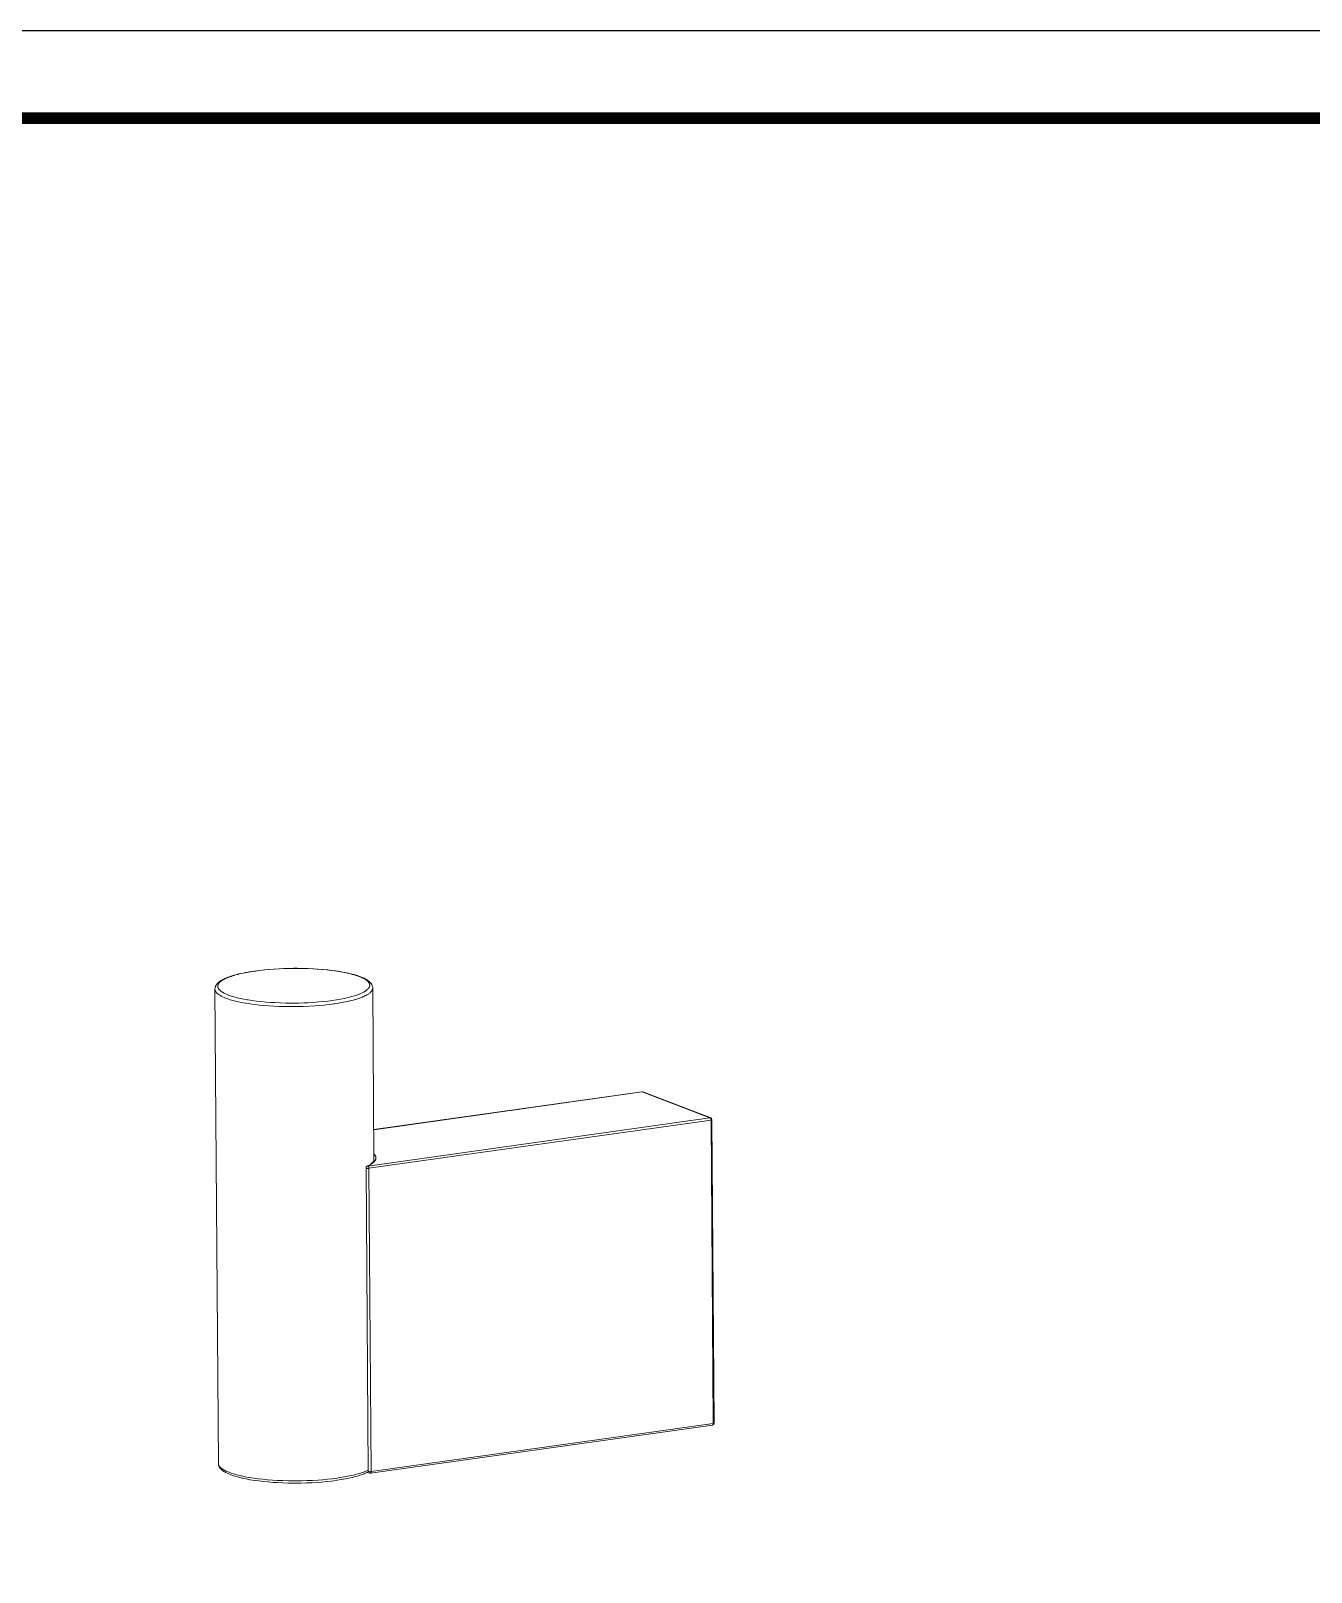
# Model space of a CAD drawing. Extents: x 16296680745 to 16296681266, y -37409618505 to -37409618123.
# Drawn here: x 16296681006.1 to 16296681135.9, y -37409618279.5 to -37409618123.2 of the extents above; entities that cross this region are included whole.
import ezdxf

# ---------------------------------------------------------------- set-up
doc = ezdxf.new("R2010")
doc.units = 0
doc.header["$LTSCALE"] = 10
doc.header["$MEASUREMENT"] = 0
doc.layers.get('0').update_dxf_attribs({"linetype": 'CONTINUOUS'})
doc.layers.add('02___PRT_ALL_AXES', color=7, linetype='CONTINUOUS')

msp = doc.modelspace()

# ---------------------------------------------------------------- linework, layer by layer
at = {"ltscale": 0.5}
msp.add_lwpolyline([(16296680744.90181, -37409618504.787277), (16296681265.701811, -37409618504.787277), (16296681265.701811, -37409618123.187286), (16296680744.90181, -37409618123.187286)], close=True, dxfattribs=at)
at = {"color": 5, "linetype": 'ByBlock', "lineweight": 200, "const_width": 1.2}
msp.add_lwpolyline([(16296680753.27636, -37409618488.44751), (16296681257.27636, -37409618488.44751), (16296681257.27636, -37409618132.047501), (16296680753.27636, -37409618132.047501)], close=True, dxfattribs=at)
at = {"color": 7, "lineweight": 5}
for points in [[(16296681024.72316, -37409618220.389297), (16296681024.724581, -37409618220.339447), (16296681024.729549, -37409618220.289284), (16296681024.7381, -37409618220.239243), (16296681024.74848, -37409618220.195793), (16296681024.763479, -37409618220.147301), (16296681024.78224, -37409618220.098579), (16296681024.804779, -37409618220.049782), (16296681024.820459, -37409618220.019943), (16296681024.849159, -37409618219.971413), (16296681024.881889, -37409618219.922943), (16296681024.918791, -37409618219.874519), (16296681024.93008, -37409618219.860764), (16296681024.972561, -37409618219.812424), (16296681025.01965, -37409618219.764137), (16296681025.070959, -37409618219.716377), (16296681025.12858, -37409618219.667473), (16296681025.191059, -37409618219.619003), (16296681025.25898, -37409618219.570702), (16296681025.33313, -37409618219.522209), (16296681025.414671, -37409618219.472992), (16296681025.433901, -37409618219.461899), (16296681025.527069, -37409618219.41066), (16296681025.62616, -37409618219.3601), (16296681025.73218, -37409618219.309914), (16296681025.846581, -37409618219.259567), (16296681025.904989, -37409618219.235168), (16296681026.03619, -37409618219.183128), (16296681026.174749, -37409618219.13195), (16296681026.321911, -37409618219.081261), (16296681026.47949, -37409618219.03064), (16296681026.65362, -37409618218.97847), (16296681026.83308, -37409618218.92836), (16296681027.02248, -37409618218.879097), (16296681027.161079, -37409618218.845154), (16296681027.37254, -37409618218.796379), (16296681027.59288, -37409618218.749153), (16296681027.82346, -37409618218.703293), (16296681027.93173, -37409618218.682899), (16296681028.18059, -37409618218.638649), (16296681028.43828, -37409618218.596382), (16296681028.70599, -37409618218.556038), (16296681028.782471, -37409618218.545143)], [(16296681028.783501, -37409618218.555634), (16296681028.76878, -37409618218.557739), (16296681028.342319, -37409618218.623238), (16296681027.944639, -37409618218.69313), (16296681027.570271, -37409618218.767891), (16296681027.35833, -37409618218.814568), (16296681027.035049, -37409618218.892853), (16296681026.82865, -37409618218.948021), (16296681026.554371, -37409618219.028831), (16296681026.356449, -37409618219.093491), (16296681026.13282, -37409618219.174507), (16296681025.94935, -37409618219.248909), (16296681025.774521, -37409618219.328506), (16296681025.75705, -37409618219.337021), (16296681025.61109, -37409618219.413132), (16296681025.482821, -37409618219.489311), (16296681025.44738, -37409618219.512329), (16296681025.346781, -37409618219.583946), (16296681025.26059, -37409618219.655403), (16296681025.220091, -37409618219.693588), (16296681025.15913, -37409618219.759644), (16296681025.109949, -37409618219.825188), (16296681025.08, -37409618219.874641), (16296681025.051069, -37409618219.936722), (16296681025.03233, -37409618219.997032), (16296681025.02264, -37409618220.059647), (16296681025.021629, -37409618220.107567), (16296681025.028481, -37409618220.169289), (16296681025.044479, -37409618220.229149), (16296681025.07053, -37409618220.290749), (16296681025.098431, -37409618220.340317), (16296681025.14382, -37409618220.404289), (16296681025.20075, -37409618220.468727), (16296681025.24151, -37409618220.508438), (16296681025.32336, -37409618220.578049), (16296681025.419189, -37409618220.647598), (16296681025.456381, -37409618220.672081), (16296681025.579611, -37409618220.745934), (16296681025.72006, -37409618220.819489), (16296681025.740919, -37409618220.829651), (16296681025.91016, -37409618220.906433), (16296681026.092449, -37409618220.979637), (16296681026.310699, -37409618221.057579), (16296681026.50757, -37409618221.120628), (16296681026.77512, -37409618221.197487), (16296681026.982321, -37409618221.251221), (16296681027.30372, -37409618221.326393), (16296681027.64735, -37409618221.397163), (16296681028.019119, -37409618221.464302), (16296681028.091881, -37409618221.47644), (16296681028.510151, -37409618221.540611), (16296681028.94945, -37409618221.598503), (16296681029.378679, -37409618221.646652), (16296681029.87162, -37409618221.692787), (16296681030.38188, -37409618221.731056), (16296681030.793461, -37409618221.755348), (16296681031.340349, -37409618221.779114), (16296681031.895969, -37409618221.793709), (16296681032.282, -37409618221.798347), (16296681032.655251, -37409618221.798622), (16296681033.22257, -37409618221.791107), (16296681033.787399, -37409618221.774033), (16296681034.182739, -37409618221.75634), (16296681034.7236, -37409618221.724121), (16296681035.251869, -37409618221.683342), (16296681035.672661, -37409618221.643898), (16296681036.15596, -37409618221.590263), (16296681036.61952, -37409618221.529709)], [(16296681028.782471, -37409618218.545143), (16296681029.253071, -37409618218.48362), (16296681029.741199, -37409618218.429413), (16296681030.24909, -37409618218.382584), (16296681030.6721, -37409618218.35038), (16296681031.223551, -37409618218.317093), (16296681031.78216, -37409618218.293007), (16296681032.34803, -37409618218.278229), (16296681032.701071, -37409618218.273819), (16296681033.05262, -37409618218.273041), (16296681033.619129, -37409618218.279457), (16296681034.178711, -37409618218.295311), (16296681034.73148, -37409618218.32048), (16296681035.157339, -37409618218.346527), (16296681035.665751, -37409618218.385872), (16296681036.1542, -37409618218.432808), (16296681036.625059, -37409618218.487297), (16296681037.068979, -37409618218.547768), (16296681037.480221, -37409618218.61277), (16296681037.528601, -37409618218.62104), (16296681037.90416, -37409618218.690239), (16296681038.255341, -37409618218.763901), (16296681038.348061, -37409618218.784973), (16296681038.65534, -37409618218.86039), (16296681038.938551, -37409618218.938782), (16296681039.06123, -37409618218.975838), (16296681039.301161, -37409618219.054817), (16296681039.520849, -37409618219.136177), (16296681039.670111, -37409618219.197533), (16296681039.841789, -37409618219.276039), (16296681039.99658, -37409618219.356216), (16296681040.027821, -37409618219.373703), (16296681040.15518, -37409618219.450706), (16296681040.26639, -37409618219.527733), (16296681040.36434, -37409618219.606033), (16296681040.43552, -37409618219.671402), (16296681040.50775, -37409618219.748451), (16296681040.569691, -37409618219.827583), (16296681040.61977, -37409618219.906013), (16296681040.62923, -37409618219.923027), (16296681040.66691, -37409618220.002159), (16296681040.69453, -37409618220.081047), (16296681040.702351, -37409618220.110527), (16296681040.717381, -37409618220.19265), (16296681040.722759, -37409618220.274689)], [(16296681028.82222, -37409618218.550133), (16296681028.81061, -37409618218.551773), (16296681028.798981, -37409618218.553413), (16296681028.78738, -37409618218.555061)], [(16296681036.61952, -37409618221.529709), (16296681037.05505, -37409618221.463814), (16296681037.458361, -37409618221.393837), (16296681037.84001, -37409618221.318588), (16296681037.95351, -37409618221.29435), (16296681038.28211, -37409618221.218491), (16296681038.58353, -37409618221.14016), (16296681038.86368, -37409618221.058357), (16296681039.063511, -37409618220.993736), (16296681039.289169, -37409618220.912872), (16296681039.47411, -37409618220.83873), (16296681039.65136, -37409618220.75898), (16296681039.66828, -37409618220.750839), (16296681039.816481, -37409618220.67453), (16296681039.94684, -37409618220.59816), (16296681039.98222, -37409618220.575508), (16296681040.08473, -37409618220.503677), (16296681040.17271, -37409618220.431953), (16296681040.213619, -37409618220.394127), (16296681040.27615, -37409618220.327827), (16296681040.326811, -37409618220.261993), (16296681040.35775, -37409618220.212418), (16296681040.387831, -37409618220.150299), (16296681040.40769, -37409618220.089867), (16296681040.416771, -37409618220.042084), (16296681040.420321, -37409618219.978798), (16296681040.41449, -37409618219.917267), (16296681040.3995, -37409618219.857483), (16296681040.374531, -37409618219.79586), (16296681040.34725, -37409618219.745857), (16296681040.303089, -37409618219.682114), (16296681040.247471, -37409618219.617859), (16296681040.206511, -37409618219.577293), (16296681040.12603, -37409618219.507828), (16296681040.031651, -37409618219.438431), (16296681039.99371, -37409618219.413177), (16296681039.87195, -37409618219.339417), (16296681039.733089, -37409618219.266006), (16296681039.710871, -37409618219.255089), (16296681039.543091, -37409618219.178368), (16296681039.360701, -37409618219.104561), (16296681039.14394, -37409618219.026611), (16296681038.946621, -37409618218.963028), (16296681038.680441, -37409618218.886124), (16296681038.47253, -37409618218.831879), (16296681038.15237, -37409618218.756607), (16296681037.81002, -37409618218.685699), (16296681037.43956, -37409618218.618423), (16296681037.36334, -37409618218.605621), (16296681036.94595, -37409618218.541283), (16296681036.507561, -37409618218.483192), (16296681036.07571, -37409618218.434509), (16296681035.58337, -37409618218.388184), (16296681035.073641, -37409618218.349693), (16296681034.65918, -37409618218.325089), (16296681034.11253, -37409618218.301086), (16296681033.557091, -37409618218.286324), (16296681033.168159, -37409618218.281548), (16296681032.792259, -37409618218.281197), (16296681032.224871, -37409618218.288597), (16296681031.65992, -37409618218.305603), (16296681031.261909, -37409618218.323357), (16296681030.72094, -37409618218.35553), (16296681030.19253, -37409618218.396271), (16296681029.76914, -37409618218.435951), (16296681029.28582, -37409618218.489571), (16296681028.82222, -37409618218.550133)], [(16296681024.723181, -37409618220.389297), (16296681024.728359, -37409618220.451897), (16296681024.741261, -37409618220.508972), (16296681024.7645, -37409618220.571533), (16296681024.79369, -37409618220.627876), (16296681024.837191, -37409618220.692902), (16296681024.880301, -37409618220.745522), (16296681024.946739, -37409618220.813652), (16296681025.00061, -37409618220.861382), (16296681025.094641, -37409618220.934273), (16296681025.20278, -37409618221.006363), (16296681025.32913, -37409618221.079659), (16296681025.34041, -37409618221.08577), (16296681025.49692, -37409618221.164886), (16296681025.67079, -37409618221.242371), (16296681025.807199, -37409618221.297188), (16296681026.02874, -37409618221.377693), (16296681026.2719, -37409618221.456139), (16296681026.39295, -37409618221.492012), (16296681026.683519, -37409618221.571007), (16296681026.99832, -37409618221.646927), (16296681027.08761, -37409618221.66687), (16296681027.445601, -37409618221.740768), (16296681027.829121, -37409618221.810333), (16296681027.87921, -37409618221.818764), (16296681028.30052, -37409618221.884323), (16296681028.746691, -37409618221.94416), (16296681029.23164, -37409618221.999367), (16296681029.697359, -37409618222.043663), (16296681030.22039, -37409618222.084091), (16296681030.6926, -37409618222.11277), (16296681031.25288, -37409618222.137749), (16296681031.82091, -37409618222.153358), (16296681032.396799, -37409618222.159538), (16296681032.770189, -37409618222.15844), (16296681033.139931, -37409618222.153488), (16296681033.715891, -37409618222.137962), (16296681034.283979, -37409618222.113098), (16296681034.844481, -37409618222.078987), (16296681035.283751, -37409618222.04538), (16296681035.799629, -37409618221.997551), (16296681036.29545, -37409618221.942337), (16296681036.7735, -37409618221.879822)], [(16296681036.7735, -37409618221.879822), (16296681036.86854, -37409618221.866226), (16296681037.133141, -37409618221.826187), (16296681037.38817, -37409618221.784317), (16296681037.63471, -37409618221.74057), (16296681037.758881, -37409618221.717232), (16296681037.986521, -37409618221.671951), (16296681038.204121, -37409618221.62542), (16296681038.413019, -37409618221.577454), (16296681038.56114, -37409618221.541298), (16296681038.748119, -37409618221.492851), (16296681038.925541, -37409618221.443588), (16296681039.094801, -37409618221.393288), (16296681039.259741, -37409618221.340752), (16296681039.404261, -37409618221.291367), (16296681039.54019, -37409618221.241623), (16296681039.66884, -37409618221.191116), (16296681039.7239, -37409618221.168411), (16296681039.835501, -37409618221.119957), (16296681039.93866, -37409618221.071823), (16296681040.034901, -37409618221.02343), (16296681040.125299, -37409618220.974449), (16296681040.209101, -37409618220.925377), (16296681040.27981, -37409618220.88044), (16296681040.343969, -37409618220.835999), (16296681040.402651, -37409618220.791603), (16296681040.456461, -37409618220.746902), (16296681040.493191, -37409618220.713699), (16296681040.53569, -37409618220.671692), (16296681040.57324, -37409618220.630241), (16296681040.604361, -37409618220.591614), (16296681040.63261, -37409618220.551758), (16296681040.65674, -37409618220.512306), (16296681040.678749, -37409618220.469307), (16296681040.694559, -37409618220.431183), (16296681040.706659, -37409618220.393623), (16296681040.716539, -37409618220.349571), (16296681040.72134, -37409618220.311783), (16296681040.72274, -37409618220.274689)], [(16296681068.008801, -37409618230.802757), (16296681040.8256, -37409618234.632118)], [(16296681068.035311, -37409618230.806084), (16296681040.825661, -37409618234.639183)], [(16296681068.00882, -37409618230.802788), (16296681068.019541, -37409618230.802513), (16296681068.030199, -37409618230.804413)], [(16296681068.035311, -37409618230.806084), (16296681068.04863, -37409618230.804832), (16296681068.062111, -37409618230.804749), (16296681068.07555, -37409618230.805847), (16296681068.08881, -37409618230.808167), (16296681068.101709, -37409618230.811707)], [(16296681074.92123, -37409618233.437401), (16296681068.035311, -37409618230.806084)], [(16296681074.99403, -37409618233.445282), (16296681068.1078, -37409618230.813881)], [(16296681040.241011, -37409618238.322891), (16296681074.92123, -37409618233.437401)], [(16296681040.34367, -37409618238.556297), (16296681075.023899, -37409618233.670807)], [(16296681074.99403, -37409618233.445282), (16296681074.980009, -37409618233.440804), (16296681074.965521, -37409618233.437767), (16296681074.950729, -37409618233.436203), (16296681074.9359, -37409618233.436096), (16296681074.92123, -37409618233.437401)], [(16296681074.92123, -37409618233.437401), (16296681074.932211, -37409618233.442703), (16296681074.94313, -37409618233.450279), (16296681074.95715, -37409618233.463654), (16296681074.966021, -37409618233.474419), (16296681074.979309, -37409618233.494202), (16296681074.98591, -37409618233.506157), (16296681074.991819, -37409618233.518433), (16296681074.997129, -37409618233.53096), (16296681075.001909, -37409618233.543709)], [(16296681075.12262, -37409618233.630867), (16296681075.087021, -37409618233.518204), (16296681074.99403, -37409618233.445282)], [(16296681075.009489, -37409618233.567802), (16296681075.001909, -37409618233.543709)], [(16296681075.023899, -37409618233.670807), (16296681075.009489, -37409618233.567802)], [(16296681075.023899, -37409618233.670807), (16296681075.042761, -37409618233.667953), (16296681075.053011, -37409618233.666069), (16296681075.06328, -37409618233.663834), (16296681075.07379, -37409618233.661133), (16296681075.08466, -37409618233.657761), (16296681075.09609, -37409618233.653671), (16296681075.11302, -37409618233.645531), (16296681075.12262, -37409618233.630867)], [(16296681075.24427, -37409618264.43515), (16296681075.023899, -37409618233.670807)], [(16296681075.343019, -37409618264.395027), (16296681075.12262, -37409618233.630692)], [(16296681040.847601, -37409618237.701317), (16296681040.846701, -37409618237.723427), (16296681040.843639, -37409618237.74588), (16296681040.838409, -37409618237.768768), (16296681040.830851, -37409618237.792198), (16296681040.82086, -37409618237.816307), (16296681040.808241, -37409618237.841187), (16296681040.792801, -37409618237.866982), (16296681040.774309, -37409618237.893784), (16296681040.752451, -37409618237.921799), (16296681040.726851, -37409618237.951263), (16296681040.701571, -37409618237.97789), (16296681040.667101, -37409618238.011436), (16296681040.630581, -37409618238.044037), (16296681040.59148, -37409618238.076103), (16296681040.54904, -37409618238.108223), (16296681040.502001, -37409618238.141228), (16296681040.48135, -37409618238.155029), (16296681040.423731, -37409618238.191788), (16296681040.36195, -37409618238.228668), (16296681040.2957, -37409618238.26577), (16296681040.2246, -37409618238.303146), (16296681040.15538, -37409618238.33754)], [(16296681040.93696, -37409618237.813606), (16296681040.911421, -37409618237.847321), (16296681040.883301, -37409618237.880951), (16296681040.852381, -37409618237.914612), (16296681040.818451, -37409618237.948433), (16296681040.7812, -37409618237.982559), (16296681040.74024, -37409618238.017227), (16296681040.695049, -37409618238.052757), (16296681040.6674, -37409618238.073357), (16296681040.613621, -37409618238.111366), (16296681040.556749, -37409618238.148941), (16296681040.49638, -37409618238.186317), (16296681040.43199, -37409618238.223671), (16296681040.362829, -37409618238.261383), (16296681040.28784, -37409618238.299896), (16296681040.241011, -37409618238.322891)], [(16296681040.844009, -37409618237.096336), (16296681040.863171, -37409618237.116096), (16296681040.892759, -37409618237.148872), (16296681040.919559, -37409618237.181618), (16296681040.943609, -37409618237.214127), (16296681040.96489, -37409618237.246353), (16296681040.98349, -37409618237.278152), (16296681040.999491, -37409618237.309517), (16296681041.01297, -37409618237.340424), (16296681041.024019, -37409618237.370888), (16296681041.032709, -37409618237.400917), (16296681041.039129, -37409618237.430527), (16296681041.043461, -37409618237.460564), (16296681041.0457, -37409618237.491173), (16296681041.04578, -37409618237.522057), (16296681041.044941, -37409618237.538681), (16296681041.04171, -37409618237.569542), (16296681041.036369, -37409618237.599953), (16296681041.02894, -37409618237.629883), (16296681041.019211, -37409618237.660294), (16296681041.007111, -37409618237.691147), (16296681040.99255, -37409618237.722427), (16296681040.9755, -37409618237.754066), (16296681040.96661, -37409618237.769051)], [(16296681040.93696, -37409618237.813606), (16296681040.96661, -37409618237.769051)], [(16296681040.1555, -37409618238.337471), (16296681040.072639, -37409618238.411873), (16296681040.0424, -37409618238.519051)], [(16296681040.0424, -37409618238.519028), (16296681040.2628, -37409618269.283363)], [(16296681040.0424, -37409618238.519051), (16296681040.051889, -37409618238.533539), (16296681040.06955, -37409618238.541748), (16296681040.092239, -37409618238.548927), (16296681040.114401, -37409618238.553909), (16296681040.13921, -37409618238.55748), (16296681040.149929, -37409618238.558647), (16296681040.1805, -37409618238.561211), (16296681040.211941, -37409618238.562782), (16296681040.24361, -37409618238.563263), (16296681040.281771, -37409618238.562218), (16296681040.31279, -37409618238.559937), (16296681040.34367, -37409618238.556297)], [(16296681040.241011, -37409618238.322891), (16296681040.22357, -37409618238.322067), (16296681040.205999, -37409618238.323143), (16296681040.18858, -37409618238.326073), (16296681040.17165, -37409618238.330841), (16296681040.1555, -37409618238.337471)], [(16296681040.279869, -37409618238.352524), (16296681040.270439, -37409618238.342506), (16296681040.25827, -37409618238.332329), (16296681040.245529, -37409618238.324806)], [(16296681040.34367, -37409618238.556297), (16296681040.34236, -37409618238.526756), (16296681040.339991, -37409618238.505249), (16296681040.336439, -37409618238.483841), (16296681040.33172, -37409618238.462624), (16296681040.325821, -37409618238.441582), (16296681040.320419, -37409618238.425484), (16296681040.31226, -37409618238.405144), (16296681040.30257, -37409618238.385643), (16296681040.291691, -37409618238.367958), (16296681040.279869, -37409618238.352524)], [(16296681040.34367, -37409618238.556297), (16296681040.564051, -37409618269.320641)], [(16296681075.24427, -37409618264.43515), (16296681040.564051, -37409618269.320641)], [(16296681075.343019, -37409618264.395027), (16296681075.33037, -37409618264.466553), (16296681075.294399, -37409618264.527168), (16296681075.23967, -37409618264.571587), (16296681075.17074, -37409618264.594528)], [(16296681075.237341, -37409618264.505676), (16296681075.234051, -37409618264.518929), (16296681075.23069, -37409618264.529747), (16296681075.22645, -37409618264.540573), (16296681075.22085, -37409618264.552017), (16296681075.214451, -37409618264.562553), (16296681075.19861, -37409618264.580872), (16296681075.18026, -37409618264.592133)], [(16296681075.24427, -37409618264.43515), (16296681075.24419, -37409618264.446579), (16296681075.24337, -37409618264.463516), (16296681075.242041, -37409618264.477692), (16296681075.24003, -37409618264.491753), (16296681075.237341, -37409618264.505676)], [(16296681075.343, -37409618264.395027), (16296681075.333679, -37409618264.409653), (16296681075.31669, -37409618264.417923), (16296681075.296379, -37409618264.424858), (16296681075.28581, -37409618264.427696), (16296681075.275499, -37409618264.430023), (16296681075.265249, -37409618264.431938), (16296681075.25491, -37409618264.433617), (16296681075.24427, -37409618264.43515)], [(16296681075.170919, -37409618264.594513), (16296681040.49069, -37409618269.480003)], [(16296681037.00798, -37409618270.212463), (16296681036.53738, -37409618270.273956), (16296681036.04925, -37409618270.328178), (16296681035.54134, -37409618270.375031), (16296681035.118349, -37409618270.407204), (16296681034.566891, -37409618270.440491), (16296681034.008289, -37409618270.464577), (16296681033.442419, -37409618270.479347), (16296681033.08938, -37409618270.483757), (16296681032.737829, -37409618270.484573), (16296681032.17132, -37409618270.478149), (16296681031.611731, -37409618270.462303), (16296681031.058969, -37409618270.437134), (16296681030.633089, -37409618270.411049), (16296681030.124701, -37409618270.371727), (16296681029.63625, -37409618270.324783), (16296681029.16539, -37409618270.270287), (16296681028.72147, -37409618270.209839), (16296681028.310209, -37409618270.144829), (16296681028.26185, -37409618270.136574), (16296681027.88629, -37409618270.067337), (16296681027.53511, -37409618269.993683), (16296681027.44239, -37409618269.972618), (16296681027.135111, -37409618269.897186), (16296681026.8519, -37409618269.818802), (16296681026.72921, -37409618269.781754), (16296681026.489281, -37409618269.702782), (16296681026.2696, -37409618269.621391), (16296681026.120331, -37409618269.560051), (16296681025.94866, -37409618269.481567), (16296681025.793871, -37409618269.40136), (16296681025.7626, -37409618269.383873), (16296681025.635269, -37409618269.306877), (16296681025.524059, -37409618269.229858), (16296681025.426109, -37409618269.151573), (16296681025.354919, -37409618269.086166), (16296681025.282681, -37409618269.009163), (16296681025.220751, -37409618268.930008), (16296681025.170679, -37409618268.85157), (16296681025.161221, -37409618268.834579), (16296681025.123541, -37409618268.755447), (16296681025.095909, -37409618268.676529), (16296681025.0881, -37409618268.647057), (16296681025.073071, -37409618268.564934), (16296681025.06769, -37409618268.482918)], [(16296681037.118031, -37409618269.973442), (16296681036.63998, -37409618270.035957), (16296681036.14414, -37409618270.091171), (16296681035.628281, -37409618270.139), (16296681035.18899, -37409618270.172607), (16296681034.628519, -37409618270.206718), (16296681034.0604, -37409618270.231583), (16296681033.484461, -37409618270.247108), (16296681033.1147, -37409618270.25206), (16296681032.74131, -37409618270.253159), (16296681032.165421, -37409618270.246979), (16296681031.59741, -37409618270.231369), (16296681031.03713, -37409618270.20639), (16296681030.56492, -37409618270.177711), (16296681030.04187, -37409618270.137253), (16296681029.57617, -37409618270.092987), (16296681029.098669, -37409618270.038696), (16296681028.64505, -37409618269.977943), (16296681028.22374, -37409618269.912376), (16296681028.17366, -37409618269.903954), (16296681027.790131, -37409618269.834389), (16296681027.43214, -37409618269.76049), (16296681027.34285, -37409618269.740532), (16296681027.028049, -37409618269.664627), (16296681026.73748, -37409618269.585632), (16296681026.616409, -37409618269.549759), (16296681026.37327, -37409618269.471298), (16296681026.15173, -37409618269.390808), (16296681026.01532, -37409618269.335991), (16296681025.841459, -37409618269.258507), (16296681025.68494, -37409618269.17939), (16296681025.67366, -37409618269.173271), (16296681025.54731, -37409618269.099983), (16296681025.43915, -37409618269.027893), (16296681025.34514, -37409618268.954979), (16296681025.291269, -37409618268.907272), (16296681025.22481, -37409618268.839142), (16296681025.181721, -37409618268.786507), (16296681025.138229, -37409618268.721489), (16296681025.10903, -37409618268.665154), (16296681025.085779, -37409618268.602592), (16296681025.072901, -37409618268.545486), (16296681025.067711, -37409618268.482918)], [(16296681040.223499, -37409618269.193642), (16296681040.126671, -37409618269.23716), (16296681040.024929, -37409618269.280144), (16296681039.91753, -37409618269.322807), (16296681039.803539, -37409618269.365402), (16296681039.681629, -37409618269.40831), (16296681039.635731, -37409618269.423843), (16296681039.49962, -37409618269.468109), (16296681039.357849, -37409618269.511559), (16296681039.20961, -37409618269.55439), (16296681039.05385, -37409618269.596779), (16296681038.911869, -37409618269.633339), (16296681038.73778, -37409618269.675758), (16296681038.55743, -37409618269.717102), (16296681038.370001, -37409618269.757492), (16296681038.17449, -37409618269.79705), (16296681038.0667, -37409618269.817833), (16296681037.856079, -37409618269.856483), (16296681037.639231, -37409618269.893677), (16296681037.415489, -37409618269.929512), (16296681037.184071, -37409618269.964027), (16296681037.118031, -37409618269.973442)], [(16296681040.223499, -37409618269.193642), (16296681040.26441, -37409618269.17437)], [(16296681040.159121, -37409618269.399872), (16296681040.065371, -37409618269.444344), (16296681039.96693, -37409618269.48822), (16296681039.863171, -37409618269.531647), (16296681039.75329, -37409618269.574913), (16296681039.636221, -37409618269.618294), (16296681039.55991, -37409618269.645248), (16296681039.42741, -37409618269.689873), (16296681039.289339, -37409618269.733681), (16296681039.14493, -37409618269.77681), (16296681038.99313, -37409618269.819504), (16296681038.832569, -37409618269.862038), (16296681038.654711, -37409618269.906372), (16296681038.47678, -37409618269.948013), (16296681038.29192, -37409618269.988663), (16296681038.099171, -37409618270.02845), (16296681037.970301, -37409618270.053673), (16296681037.761589, -37409618270.092377), (16296681037.546659, -37409618270.129631), (16296681037.32478, -37409618270.165482), (16296681037.09516, -37409618270.199997), (16296681037.00798, -37409618270.212463)], [(16296681040.159121, -37409618269.399872), (16296681040.27421, -37409618269.341087)], [(16296681040.2628, -37409618269.283363), (16296681040.281219, -37409618269.365799), (16296681040.33202, -37409618269.433273)], [(16296681040.564051, -37409618269.320641), (16296681040.526369, -37409618269.324898), (16296681040.4953, -37409618269.326881), (16296681040.463949, -37409618269.327591), (16296681040.425171, -37409618269.326859), (16296681040.39386, -37409618269.32505), (16296681040.363569, -37409618269.32225), (16296681040.334709, -37409618269.318222), (16296681040.312559, -37409618269.313271), (16296681040.2899, -37409618269.306061), (16296681040.272249, -37409618269.297867), (16296681040.2628, -37409618269.283363)], [(16296681040.33202, -37409618269.433273), (16296681040.40616, -37409618269.473747), (16296681040.490391, -37409618269.480019)], [(16296681040.49069, -37409618269.479973), (16296681040.50951, -37409618269.473129), (16296681040.52047, -37409618269.465103), (16296681040.53731, -37409618269.444603), (16296681040.544371, -37409618269.43103), (16296681040.550659, -37409618269.414597), (16296681040.55619, -37409618269.394943), (16296681040.55991, -37409618269.376511), (16296681040.56237, -37409618269.357948), (16296681040.56373, -37409618269.33931), (16296681040.564051, -37409618269.320641)]]:
    msp.add_lwpolyline(points, dxfattribs=at)
at = {"layer": '02___PRT_ALL_AXES', "color": 7, "lineweight": 5}
for points in [[(16296681024.72316, -37409618220.389297), (16296681025.06769, -37409618268.482918)], [(16296681040.722759, -37409618220.274689), (16296681040.847601, -37409618237.701317)]]:
    msp.add_lwpolyline(points, dxfattribs=at)

doc.saveas('drawing.dxf')
